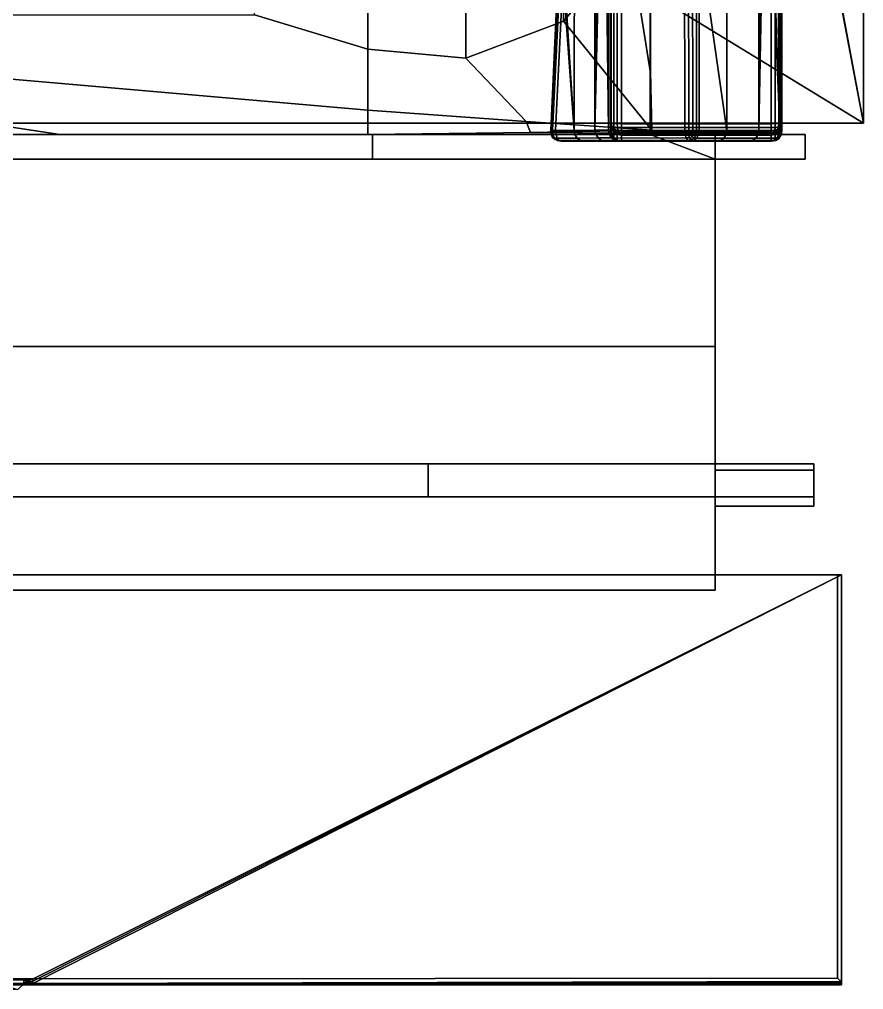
# Model space of a CAD drawing. Extents: x -11.8 to 11.8, y 0 to 23.8.
# Drawn here: x 7.933 to 11.822, y -0.012 to 4.457 of the extents above; entities that cross this region are included whole.
import ezdxf

# ---------------------------------------------------------------- set-up
doc = ezdxf.new("R2010")
doc.units = 0
doc.layers.add('SHP78CM5N_TRADECAD', color=251, linetype='CONTINUOUS')

msp = doc.modelspace()

# ---------------------------------------------------------------- linework, layer by layer
at = {"layer": 'SHP78CM5N_TRADECAD'}
for points in [[(9.5391, 4.3194, 33.0011), (9.0164, 4.4772, 33.0011), (9.0164, 21.874, 33.0011), (9.5391, 22.9691, 33.0011)], [(9.9902, 4.278, 32.9068), (9.5391, 4.3194, 33.0011), (9.5391, 22.9691, 33.0011), (10.0176, 22.9691, 32.9098)], [(10.4404, 4.4481, 32.6025), (9.9902, 4.278, 32.9068), (10.0176, 22.9691, 32.9098), (10.4583, 22.9691, 32.6203)], [(10.7448, 4.8089, 32.1522), (10.4404, 4.4481, 32.6025), (10.4583, 22.9691, 32.6203), (10.7478, 22.9691, 32.1796)], [(11.4462, 3.9459, 29.1788), (11.4462, 3.9459, 29.2038), (11.4462, 19.7805, 29.3172), (11.4462, 19.8019, 29.2928)], [(11.4462, 12.0554, 27.1283), (11.4462, 11.355, 27.0879), (11.4462, 3.9459, 29.1788), (11.4462, 19.8019, 29.2928)], [(10.5116, 19.7548, 32.2826), (10.464, 19.7544, 32.3537), (10.4294, 4.8898, 32.4313), (10.4894, 3.9459, 32.3223)], [(10.4894, 3.9459, 32.3223), (10.5848, 3.9462, 32.1012), (10.5956, 19.7543, 32.1049), (10.5116, 19.7548, 32.2826)], [(10.6177, 12.2984, 31.9642), (10.5956, 19.7543, 32.1049), (10.5848, 3.9462, 32.1012), (10.6179, 11.3548, 31.9632)], [(10.6413, 11.3645, 31.8655), (10.6469, 3.946, 31.8423), (10.6469, 19.7517, 31.8423), (10.6413, 14.2395, 31.8655)], [(10.6561, 19.7516, 29.3921), (10.6469, 19.7517, 31.8423), (10.6469, 3.946, 31.8423), (10.6561, 3.9459, 29.2785)], [(10.6561, 3.9459, 29.2285), (10.6562, 3.9459, 29.2035), (10.6562, 19.7536, 29.3171), (10.6562, 19.7525, 29.3421)], [(10.6561, 3.9459, 29.2535), (10.6561, 3.9459, 29.2285), (10.6562, 19.7525, 29.3421), (10.6561, 19.7518, 29.3671)], [(10.6561, 3.9459, 29.2785), (10.6561, 3.9459, 29.2535), (10.6561, 19.7518, 29.3671), (10.6561, 19.7516, 29.3921)], [(10.6562, 3.9459, 29.2035), (10.6562, 3.9459, 29.1785), (10.6562, 19.7552, 29.2921), (10.6562, 19.7536, 29.3171)], [(10.6562, 3.9459, 29.1785), (10.6562, 11.355, 27.0876), (10.6562, 12.0554, 27.128), (10.6562, 19.7552, 29.2921)], [(11.2138, 19.7547, 32.6475), (11.1915, 3.9459, 32.6872), (11.0651, 4.8408, 32.9074), (11.1, 19.7545, 32.8298)], [(11.3392, 3.9459, 32.3498), (11.1915, 3.9459, 32.6872), (11.2138, 19.7547, 32.6475), (11.35, 19.7539, 32.3535)], [(11.3599, 11.3645, 32.2838), (11.3392, 3.9459, 32.3498), (11.35, 19.7539, 32.3535), (11.3612, 13.2645, 32.2844)], [(11.4462, 3.9459, 29.2038), (11.4461, 3.9459, 29.2288), (11.4462, 19.7647, 29.3425), (11.4462, 19.7805, 29.3172)], [(11.4461, 3.9459, 29.2288), (11.4461, 3.9459, 29.2538), (11.4461, 19.7549, 29.368), (11.4462, 19.7647, 29.3425)], [(11.4461, 3.9459, 29.2538), (11.4461, 3.9459, 29.2788), (11.4461, 19.7516, 29.3924), (11.4461, 19.7549, 29.368)], [(11.4369, 19.7516, 31.9274), (11.4369, 3.9459, 31.9274), (11.3828, 11.3645, 32.1848), (11.3841, 13.2695, 32.1856)], [(11.4461, 19.7516, 29.3924), (11.4461, 3.9459, 29.2788), (11.4369, 3.9459, 31.9274), (11.4369, 19.7516, 31.9274)], [(10.6179, 11.3548, 31.9632), (10.5848, 3.9462, 32.1012), (10.6177, 10.3895, 31.9642), (10.619, 11.3415, 31.9587)], [(10.6469, 3.946, 31.8423), (10.6413, 11.3645, 31.8655), (10.6411, 10.3992, 31.8664), (10.6413, 8.4895, 31.8655)], [(10.6562, 3.9459, 29.1785), (10.6562, 10.493, 26.9418), (10.6562, 11.355, 27.0876)], [(11.3593, 10.3895, 32.2835), (11.3392, 3.9459, 32.3498), (11.3599, 11.3645, 32.2838), (11.3604, 11.3502, 32.2818)], [(11.4369, 3.9459, 31.9274), (11.3817, 10.4039, 32.1866), (11.3828, 11.3645, 32.1848)], [(11.4462, 11.355, 27.0879), (11.4462, 10.493, 26.9422), (11.4462, 3.9459, 29.1788)], [(10.6562, 3.9459, 29.1785), (10.6562, 9.9216, 26.7533), (10.6562, 10.493, 26.9418)], [(11.4462, 10.493, 26.9422), (11.4462, 9.9216, 26.7536), (11.4462, 3.9459, 29.1788)], [(10.5848, 3.9462, 32.1012), (10.6177, 8.4846, 31.9639), (10.6177, 10.3895, 31.9642)], [(11.3392, 3.9459, 32.3498), (11.3593, 10.3895, 32.2835), (11.3581, 8.4846, 32.2828)], [(11.4369, 3.9459, 31.9274), (11.3809, 8.4895, 32.184), (11.3817, 10.4039, 32.1866)], [(10.6562, 3.9459, 29.1785), (10.6562, 9.4008, 26.4923), (10.6562, 9.9216, 26.7533)], [(11.4462, 9.9216, 26.7536), (11.4462, 9.4008, 26.4926), (11.4462, 3.9459, 29.1788)], [(10.6562, 3.9459, 29.1785), (10.6562, 8.9125, 26.1578), (10.6562, 9.4008, 26.4923)], [(11.4462, 9.4008, 26.4926), (11.4462, 8.9125, 26.1581), (11.4462, 3.9459, 29.1788)], [(10.6562, 3.9459, 29.1785), (10.6562, 8.4673, 25.7542), (10.6562, 8.9125, 26.1578)], [(11.4462, 8.9125, 26.1581), (11.4462, 8.4673, 25.7545), (11.4462, 3.9459, 29.1788)], [(10.5848, 3.9462, 32.1012), (10.6177, 7.5145, 31.9642), (10.6177, 8.4846, 31.9639)], [(10.6469, 3.946, 31.8423), (10.6413, 8.4895, 31.8655), (10.6413, 7.5145, 31.8655)], [(10.6562, 3.9459, 29.1785), (10.6562, 8.0757, 25.2876), (10.6562, 8.4673, 25.7542)], [(11.3392, 3.9459, 32.3498), (11.3581, 8.4846, 32.2828), (11.3574, 7.5145, 32.2827)], [(11.4369, 3.9459, 31.9274), (11.379, 5.6145, 32.1832), (11.3809, 8.4895, 32.184)], [(11.4462, 8.4673, 25.7545), (11.4462, 8.0757, 25.288), (11.4462, 3.9459, 29.1788)], [(10.8391, 7.5937, 24.5935), (10.8391, 4.4466, 31.8095), (10.8391, 4.5783, 31.8761), (10.8391, 8.1896, 25.6384)], [(10.6562, 3.9459, 29.1785), (10.6562, 7.7499, 24.7937), (10.6562, 8.0757, 25.2876)], [(11.4462, 8.0757, 25.288), (11.4462, 7.7499, 24.794), (11.4462, 3.9459, 29.1788)], [(10.6562, 3.9459, 29.1785), (10.6562, 7.5006, 24.3073), (10.6562, 7.7499, 24.7937)], [(11.4462, 7.7499, 24.794), (11.4462, 7.5006, 24.3077), (11.4462, 3.9459, 29.1788)], [(10.8391, 7.1472, 23.1827), (10.8391, 4.332, 31.7658), (10.8391, 4.4466, 31.8095), (10.8391, 7.5937, 24.5935)], [(10.5848, 3.9462, 32.1012), (10.6181, 5.6002, 31.9621), (10.6177, 7.5145, 31.9642)], [(10.6469, 3.946, 31.8423), (10.6413, 7.5145, 31.8655), (10.6413, 5.6145, 31.8655)], [(11.3392, 3.9459, 32.3498), (11.3574, 7.5145, 32.2827), (11.3561, 5.6096, 32.2819)], [(10.6562, 3.9459, 29.1785), (10.6562, 7.3138, 23.7939), (10.6562, 7.5006, 24.3073)], [(11.4462, 7.5006, 24.3077), (11.4462, 7.3138, 23.7942), (11.4462, 3.9459, 29.1788)], [(10.6562, 3.9459, 29.1785), (10.6562, 7.1746, 23.2194), (10.6562, 7.3138, 23.7939)], [(11.4462, 7.3138, 23.7942), (11.4462, 7.1746, 23.2197), (11.4462, 3.9459, 29.1788)], [(10.6562, 3.9459, 29.1785), (10.6562, 7.0882, 22.5968), (10.6562, 7.1746, 23.2194)], [(11.4462, 7.1746, 23.2197), (11.4462, 7.0882, 22.5971), (11.4462, 3.9459, 29.1788)], [(10.8391, 3.9269, 31.7011), (10.8391, 4.332, 31.7658), (10.8391, 7.1472, 23.1827)], [(10.8391, 7.1472, 23.1827), (10.8391, 7.1256, 16.3742), (10.8391, 3.9269, 12.3002), (10.8391, 3.9269, 31.7011)], [(10.8391, 3.9269, 12.2954), (10.8391, 7.1256, 16.3708), (10.8391, 7.1256, 7.1099), (10.8391, 3.9269, 6.3166)], [(10.8391, 3.9269, 12.3002), (10.8391, 7.1256, 16.3742), (10.8391, 7.1256, 16.3708), (10.8391, 3.9269, 12.2954)], [(10.8391, 5.5195, 6.3166), (10.8391, 3.9269, 6.3166), (10.8391, 7.1256, 7.1099)], [(10.6562, 3.9823, 8.3646), (10.66, 3.9801, 8.3441), (10.66, 7.0906, 8.3325), (10.6562, 7.0858, 8.3621)], [(10.6562, 7.0592, 21.9408), (10.6562, 7.0882, 22.5968), (10.6562, 3.9459, 29.1785), (10.6562, 3.9737, 13.305)], [(10.6562, 7.0795, 11.5923), (10.6562, 3.9767, 11.5923), (10.6562, 3.9823, 8.3646), (10.6562, 7.0858, 8.3621)], [(10.6562, 7.0761, 13.305), (10.6562, 3.9737, 13.305), (10.6562, 3.9767, 11.5923), (10.6562, 7.0795, 11.5923)], [(10.6562, 3.9737, 13.305), (10.6562, 7.0761, 13.305), (10.6562, 7.0592, 21.9408)], [(10.66, 3.9801, 8.3441), (10.6709, 3.9782, 8.3267), (10.6709, 7.0946, 8.3075), (10.66, 7.0906, 8.3325)], [(10.6709, 3.9782, 8.3267), (10.6871, 3.9769, 8.3152), (10.6871, 7.0972, 8.2909), (10.6709, 7.0946, 8.3075)], [(10.6871, 3.9769, 8.3152), (10.7062, 3.9765, 8.3111), (10.7062, 7.0982, 8.2848), (10.6871, 7.0972, 8.2909)], [(11.3962, 3.9765, 8.3114), (11.3962, 7.0982, 8.2851), (10.7062, 7.0982, 8.2848), (10.7062, 3.9765, 8.3111)], [(11.3962, 3.9765, 8.3114), (11.4154, 3.9769, 8.3155), (11.4153, 7.0972, 8.2912), (11.3962, 7.0982, 8.2851)], [(11.4154, 3.9769, 8.3155), (11.4316, 3.9782, 8.3271), (11.4316, 7.0946, 8.3078), (11.4153, 7.0972, 8.2912)], [(11.4316, 3.9782, 8.3271), (11.4424, 3.9801, 8.3444), (11.4425, 7.0906, 8.3328), (11.4316, 7.0946, 8.3078)], [(11.4424, 3.9801, 8.3444), (11.4462, 3.9823, 8.3649), (11.4462, 7.0858, 8.3625), (11.4425, 7.0906, 8.3328)], [(11.4462, 3.9459, 29.1788), (11.4462, 7.0882, 22.5971), (11.4462, 7.0592, 21.9411), (11.4462, 3.9737, 13.305)], [(11.4462, 3.9767, 11.5923), (11.4462, 7.0795, 11.5923), (11.4462, 7.0858, 8.3625), (11.4462, 3.9823, 8.3649)], [(11.4462, 3.9737, 13.305), (11.4462, 7.0761, 13.305), (11.4462, 7.0795, 11.5923), (11.4462, 3.9767, 11.5923)], [(11.4462, 7.0592, 21.9411), (11.4462, 7.0761, 13.305), (11.4462, 3.9737, 13.305)], [(10.5848, 3.9462, 32.1012), (10.6195, 5.5875, 31.9564), (10.6181, 5.6002, 31.9621)], [(10.5848, 3.9462, 32.1012), (10.6217, 5.5771, 31.9475), (10.6195, 5.5875, 31.9564)], [(10.6469, 3.946, 31.8423), (10.6402, 5.5929, 31.8703), (10.6391, 5.585, 31.875)], [(10.6469, 3.946, 31.8423), (10.6413, 5.6096, 31.8657), (10.6402, 5.5929, 31.8703)], [(10.6469, 3.946, 31.8423), (10.6413, 5.6145, 31.8655), (10.6413, 5.6096, 31.8657)], [(11.3392, 3.9459, 32.3498), (11.3561, 5.6096, 32.2819), (11.3569, 5.5958, 32.2786)], [(11.3392, 3.9459, 32.3498), (11.3569, 5.5958, 32.2786), (11.3592, 5.5803, 32.2687)], [(11.4369, 3.9459, 31.9274), (11.3761, 5.5814, 32.1955), (11.3779, 5.5929, 32.188)], [(11.4369, 3.9459, 31.9274), (11.3779, 5.5929, 32.188), (11.3788, 5.6064, 32.1838)], [(11.4369, 3.9459, 31.9274), (11.3788, 5.6064, 32.1838), (11.379, 5.6145, 32.1832)], [(10.5848, 3.9462, 32.1012), (10.6469, 3.946, 31.8423), (10.6265, 5.5662, 31.9274), (10.6217, 5.5771, 31.9475)], [(10.6469, 3.946, 31.8423), (10.6318, 5.5655, 31.9052), (10.6265, 5.5662, 31.9274)], [(10.6469, 3.946, 31.8423), (10.6359, 5.5724, 31.8882), (10.6318, 5.5655, 31.9052)], [(10.6469, 3.946, 31.8423), (10.6391, 5.585, 31.875), (10.6359, 5.5724, 31.8882)], [(11.3392, 3.9459, 32.3498), (11.3592, 5.5803, 32.2687), (11.3616, 5.5716, 32.2581)], [(11.3392, 3.9459, 32.3498), (11.3616, 5.5716, 32.2581), (11.3646, 5.5662, 32.2453)], [(11.4369, 3.9459, 31.9274), (11.3392, 3.9459, 32.3498), (11.3697, 5.5655, 32.223), (11.3718, 5.5682, 32.2141)], [(11.3392, 3.9459, 32.3498), (11.3646, 5.5662, 32.2453), (11.3697, 5.5655, 32.223)], [(11.4369, 3.9459, 31.9274), (11.3718, 5.5682, 32.2141), (11.3761, 5.5814, 32.1955)], [(10.8391, 3.9269, 6.3166), (10.8391, 5.5195, 6.3166), (-10.9122, 5.5195, 6.3166), (-10.9122, 3.9269, 6.3166)], [(10.7448, 4.8089, 32.1522), (10.8391, 5.234, 31.7011), (10.8391, 4.9434, 31.7011), (10.8408, 4.2096, 32.6479)], [(10.8391, 4.5783, 31.8761), (10.8408, 4.1247, 32.67), (10.8408, 4.2096, 32.6479), (10.8391, 4.9434, 31.7011)], [(10.4294, 4.8898, 32.4313), (10.4291, 4.864, 32.4315), (10.4894, 3.9459, 32.3223)], [(10.4286, 4.8382, 32.4323), (10.4279, 4.8122, 32.4335), (10.4894, 3.9459, 32.3223)], [(10.4291, 4.864, 32.4315), (10.4286, 4.8382, 32.4323), (10.4894, 3.9459, 32.3223)], [(11.0522, 4.8218, 32.9219), (11.0651, 4.8408, 32.9074), (11.0648, 3.9459, 32.9072), (11.0523, 3.9459, 32.9211)], [(11.1915, 3.9459, 32.6872), (11.0648, 3.9459, 32.9072), (11.0651, 4.8408, 32.9074)], [(10.4205, 4.7879, 32.4537), (10.4215, 4.7893, 32.4732), (10.3815, 3.9456, 32.5394), (10.381, 3.9456, 32.5191)], [(10.427, 4.7862, 32.4353), (10.4205, 4.7879, 32.4537), (10.381, 3.9456, 32.5191), (10.3878, 3.9457, 32.4998)], [(10.4215, 4.7893, 32.4732), (10.43, 4.7902, 32.4908), (10.3893, 3.9456, 32.5582), (10.3815, 3.9456, 32.5394)], [(10.427, 4.7862, 32.4353), (10.3878, 3.9457, 32.4998), (10.4894, 3.9459, 32.3223)], [(10.43, 4.7902, 32.4908), (10.4444, 4.7905, 32.5041), (10.4032, 3.9457, 32.573), (10.3893, 3.9456, 32.5582)], [(10.9971, 4.7911, 32.9245), (10.9994, 3.9457, 32.921), (10.4032, 3.9457, 32.573), (10.4444, 4.7905, 32.5041)], [(10.4279, 4.8122, 32.4335), (10.427, 4.7862, 32.4353), (10.4894, 3.9459, 32.3223)], [(10.8459, 3.9474, 33.0079), (10.4404, 4.4481, 32.6025), (10.7448, 4.8089, 32.1522), (10.8408, 4.2096, 32.6479)], [(10.9971, 4.7911, 32.9245), (11.0153, 4.7949, 32.9311), (11.0165, 3.9458, 32.9287), (10.9994, 3.9457, 32.921)], [(11.0153, 4.7949, 32.9311), (11.0347, 4.8056, 32.9302), (11.0352, 3.9458, 32.9287), (11.0165, 3.9458, 32.9287)], [(11.0347, 4.8056, 32.9302), (11.0522, 4.8218, 32.9219), (11.0523, 3.9459, 32.9211), (11.0352, 3.9458, 32.9287)], [(-11.8433, 4.581, 0.0397), (-11.8433, 3.9787, 0.0397), (11.8221, 3.9787, 0.0397), (10.8391, 4.581, 0.0397)], [(-11.8433, 3.9787, 3.3044), (-11.8433, 4.5719, 3.3044), (11.7095, 4.5719, 3.3044), (11.8221, 3.9787, 3.3044)], [(11.7095, 4.581, 0.0397), (10.8391, 4.581, 0.0397), (11.8221, 3.9787, 0.0397)], [(10.8391, 4.4466, 31.8095), (10.8408, 4.1151, 32.583), (10.8408, 4.1247, 32.67), (10.8391, 4.5783, 31.8761)], [(11.8221, 4.581, 0.0397), (11.7095, 4.581, 0.0397), (11.8221, 3.9787, 0.0397)], [(11.8221, 3.9787, 3.3044), (11.7095, 4.5719, 3.3044), (11.8221, 4.5719, 3.3044)], [(11.8221, 4.581, 0.0397), (11.8221, 3.9787, 0.0397), (11.8221, 3.9787, 3.3044), (11.8221, 4.5719, 3.3044)], [(0.0053, 4.4771, 33.0011), (4.491, 4.4772, 33.0011), (8.1202, 3.9269, 33.0011), (0.0053, 3.9269, 33.0011)], [(4.491, 4.4772, 33.0011), (9.5391, 4.0396, 33.0011), (9.5391, 3.9269, 33.0011), (8.1202, 3.9269, 33.0011)], [(9.0164, 4.4772, 33.0011), (9.5391, 4.3194, 33.0011), (9.5391, 4.0396, 33.0011), (4.491, 4.4772, 33.0011)], [(10.8459, 3.9474, 33.0079), (10.2678, 3.9859, 33.0042), (9.9902, 4.278, 32.9068), (10.4404, 4.4481, 32.6025)], [(10.8391, 4.332, 31.7658), (10.8425, 4.1357, 32.399), (10.8408, 4.1151, 32.583), (10.8391, 4.4466, 31.8095)], [(10.2678, 3.9859, 33.0042), (9.5391, 4.0396, 33.0011), (9.5391, 4.3194, 33.0011), (9.9902, 4.278, 32.9068)], [(10.8425, 4.1357, 32.399), (10.8391, 4.332, 31.7658), (10.8391, 3.9269, 31.7011), (10.8421, 3.9358, 32.45)], [(10.8408, 4.1247, 32.67), (10.8459, 3.9474, 33.0079), (10.8408, 4.2096, 32.6479)], [(10.8425, 4.1357, 32.399), (10.8459, 3.9474, 33.0079), (10.8408, 4.1151, 32.583)], [(10.8408, 4.1151, 32.583), (10.8459, 3.9474, 33.0079), (10.8408, 4.1247, 32.67)], [(10.8459, 3.9474, 33.0079), (10.8425, 4.1357, 32.399), (10.8421, 3.9358, 32.45)], [(9.5391, 4.0396, 33.0011), (10.2678, 3.9859, 33.0042), (10.288, 3.9358, 33.0041), (9.5391, 3.9269, 33.0011)], [(-11.8433, 3.9787, 0.0397), (-11.8433, 3.9787, 3.3044), (11.8221, 3.9787, 3.3044), (11.8221, 3.9787, 0.0397)], [(10.2678, 3.9859, 33.0042), (10.8459, 3.9474, 33.0079), (10.288, 3.9358, 33.0041)], [(10.66, 3.9801, 8.3441), (10.6562, 3.9823, 8.3646), (10.66, 3.9632, 8.3722), (10.6637, 3.9624, 8.3526)], [(10.6562, 3.9767, 11.5923), (10.66, 3.9575, 11.5923), (10.66, 3.9632, 8.3722), (10.6562, 3.9823, 8.3646)], [(10.6723, 3.9628, 8.3361), (10.6709, 3.9782, 8.3267), (10.66, 3.9801, 8.3441), (10.6637, 3.9624, 8.3526)], [(10.6878, 3.9595, 8.3278), (10.6871, 3.9769, 8.3152), (10.6709, 3.9782, 8.3267), (10.6723, 3.9628, 8.3361)], [(11.4302, 3.9628, 8.3364), (11.4316, 3.9782, 8.3271), (11.4154, 3.9769, 8.3155), (11.4147, 3.9595, 8.3281)], [(11.4388, 3.9624, 8.3529), (11.4424, 3.9801, 8.3444), (11.4316, 3.9782, 8.3271), (11.4302, 3.9628, 8.3364)], [(11.4424, 3.9632, 8.3725), (11.4462, 3.9823, 8.3649), (11.4424, 3.9801, 8.3444), (11.4388, 3.9624, 8.3529)], [(11.4424, 3.9575, 11.5923), (11.4462, 3.9767, 11.5923), (11.4462, 3.9823, 8.3649), (11.4424, 3.9632, 8.3725)], [(9.5391, 3.9269, 33.0011), (10.288, 3.9358, 33.0041), (10.9357, 3.9321, 33.0941), (11.1391, 3.9269, 33.2898)], [(10.288, 3.9358, 33.0041), (10.8459, 3.9474, 33.0079), (10.9357, 3.9321, 33.0941)], [(10.3902, 3.9265, 32.5033), (10.3878, 3.9457, 32.4998), (10.381, 3.9456, 32.5191), (10.3836, 3.927, 32.5219)], [(10.3836, 3.927, 32.5219), (10.381, 3.9456, 32.5191), (10.3815, 3.9456, 32.5394), (10.3828, 3.9288, 32.54)], [(10.3828, 3.9288, 32.54), (10.3815, 3.9456, 32.5394), (10.3893, 3.9456, 32.5582), (10.3912, 3.9269, 32.5559)], [(10.3878, 3.9457, 32.4998), (10.3902, 3.9265, 32.5033), (10.4925, 3.9275, 32.3239), (10.4894, 3.9459, 32.3223)], [(10.3893, 3.9456, 32.5582), (10.4032, 3.9457, 32.573), (10.4053, 3.9265, 32.5695), (10.3912, 3.9269, 32.5559)], [(10.9994, 3.9457, 32.921), (11.0004, 3.927, 32.9191), (10.4053, 3.9265, 32.5695), (10.4032, 3.9457, 32.573)], [(10.4894, 3.9459, 32.3223), (10.4925, 3.9275, 32.3239), (10.5881, 3.9278, 32.1023), (10.5848, 3.9462, 32.1012)], [(10.5848, 3.9462, 32.1012), (10.5881, 3.9278, 32.1023), (10.6504, 3.9276, 31.8427), (10.6469, 3.946, 31.8423)], [(10.6469, 3.946, 31.8423), (10.6504, 3.9276, 31.8427), (10.6599, 3.9267, 29.2784), (10.6561, 3.9459, 29.2785)], [(10.6598, 3.9258, 29.2028), (10.6562, 3.9459, 29.2035), (10.6561, 3.9459, 29.2285), (10.6596, 3.9249, 29.2284)], [(10.6596, 3.9249, 29.2284), (10.6561, 3.9459, 29.2285), (10.6561, 3.9459, 29.2535), (10.6597, 3.9258, 29.2539)], [(10.6561, 3.9459, 29.2535), (10.6561, 3.9459, 29.2785), (10.6599, 3.9267, 29.2784), (10.6597, 3.9258, 29.2539)], [(10.6562, 3.9737, 13.305), (10.66, 3.9545, 13.305), (10.66, 3.9575, 11.5923), (10.6562, 3.9767, 11.5923)], [(10.6562, 3.9459, 29.1785), (10.66, 3.9267, 29.1784), (10.66, 3.9545, 13.305), (10.6562, 3.9737, 13.305)], [(10.66, 3.9267, 29.1784), (10.6562, 3.9459, 29.1785), (10.6562, 3.9459, 29.2035), (10.6598, 3.9258, 29.2028)], [(10.6637, 3.9624, 8.3526), (10.66, 3.9632, 8.3722), (10.6709, 3.947, 8.3787), (10.6723, 3.948, 8.3607)], [(10.66, 3.9575, 11.5923), (10.6709, 3.9413, 11.5923), (10.6709, 3.947, 8.3787), (10.66, 3.9632, 8.3722)], [(10.66, 3.9545, 13.305), (10.6709, 3.9383, 13.305), (10.6709, 3.9413, 11.5923), (10.66, 3.9575, 11.5923)], [(10.66, 3.9267, 29.1784), (10.6709, 3.9105, 29.1783), (10.6709, 3.9383, 13.305), (10.66, 3.9545, 13.305)], [(10.6763, 3.9509, 8.3457), (10.6723, 3.9628, 8.3361), (10.6637, 3.9624, 8.3526), (10.6723, 3.948, 8.3607)], [(10.6723, 3.948, 8.3607), (10.6709, 3.947, 8.3787), (10.6871, 3.9361, 8.383), (10.6878, 3.9391, 8.3617)], [(10.6709, 3.9413, 11.5923), (10.6871, 3.9305, 11.5923), (10.6871, 3.9361, 8.383), (10.6709, 3.947, 8.3787)], [(10.6709, 3.9383, 13.305), (10.6871, 3.9275, 13.305), (10.6871, 3.9305, 11.5923), (10.6709, 3.9413, 11.5923)], [(10.6709, 3.9105, 29.1783), (10.6871, 3.8997, 29.1782), (10.6871, 3.9275, 13.305), (10.6709, 3.9383, 13.305)], [(10.6763, 3.9509, 8.3457), (10.6898, 3.9459, 8.3427), (10.6878, 3.9595, 8.3278), (10.6723, 3.9628, 8.3361)], [(10.6763, 3.9509, 8.3457), (10.6723, 3.948, 8.3607), (10.6878, 3.9391, 8.3617), (10.6898, 3.9459, 8.3427)], [(10.7062, 3.9583, 8.3242), (10.7062, 3.9765, 8.3111), (10.6871, 3.9769, 8.3152), (10.6878, 3.9595, 8.3278)], [(10.6871, 3.9361, 8.383), (10.7062, 3.9323, 8.3845), (10.7062, 3.9354, 8.3623), (10.6878, 3.9391, 8.3617)], [(10.6871, 3.9305, 11.5923), (10.7062, 3.9267, 11.5923), (10.7062, 3.9323, 8.3845), (10.6871, 3.9361, 8.383)], [(10.6898, 3.9459, 8.3427), (10.7062, 3.9442, 8.3417), (10.7062, 3.9583, 8.3242), (10.6878, 3.9595, 8.3278)], [(10.6878, 3.9391, 8.3617), (10.7062, 3.9354, 8.3623), (10.7062, 3.9442, 8.3417), (10.6898, 3.9459, 8.3427)], [(11.3962, 3.9583, 8.3245), (11.3962, 3.9765, 8.3114), (10.7062, 3.9765, 8.3111), (10.7062, 3.9583, 8.3242)], [(11.3962, 3.9442, 8.342), (11.3962, 3.9583, 8.3245), (10.7062, 3.9583, 8.3242), (10.7062, 3.9442, 8.3417)], [(11.3962, 3.9354, 8.3626), (11.3962, 3.9442, 8.342), (10.7062, 3.9442, 8.3417), (10.7062, 3.9354, 8.3623)], [(11.3962, 3.9323, 8.3848), (11.3962, 3.9354, 8.3626), (10.7062, 3.9354, 8.3623), (10.7062, 3.9323, 8.3845)], [(11.1391, 3.9269, 33.2898), (10.9357, 3.9321, 33.0941), (10.8421, 3.9358, 32.45), (10.8391, 3.9269, 31.7011)], [(10.9357, 3.9321, 33.0941), (10.8459, 3.9474, 33.0079), (10.8421, 3.9358, 32.45)], [(11.0004, 3.927, 32.9191), (10.9994, 3.9457, 32.921), (11.0165, 3.9458, 32.9287), (11.0177, 3.9272, 32.926)], [(11.0177, 3.9272, 32.926), (11.0165, 3.9458, 32.9287), (11.0352, 3.9458, 32.9287), (11.0347, 3.9288, 32.927)], [(11.0347, 3.9288, 32.927), (11.0352, 3.9458, 32.9287), (11.0523, 3.9459, 32.9211), (11.0493, 3.9271, 32.919)], [(11.0523, 3.9459, 32.9211), (11.0648, 3.9459, 32.9072), (11.0615, 3.9267, 32.9053), (11.0493, 3.9271, 32.919)], [(11.0615, 3.9267, 32.9053), (11.0648, 3.9459, 32.9072), (11.1915, 3.9459, 32.6872), (11.1883, 3.9275, 32.6856)], [(11.1883, 3.9275, 32.6856), (11.1915, 3.9459, 32.6872), (11.3392, 3.9459, 32.3498), (11.3358, 3.9275, 32.3487)], [(11.3358, 3.9275, 32.3487), (11.3392, 3.9459, 32.3498), (11.4369, 3.9459, 31.9274), (11.4334, 3.9275, 31.9271)], [(11.4154, 3.9769, 8.3155), (11.3962, 3.9765, 8.3114), (11.3962, 3.9583, 8.3245), (11.4147, 3.9595, 8.3281)], [(11.4147, 3.9595, 8.3281), (11.3962, 3.9583, 8.3245), (11.3962, 3.9442, 8.342), (11.4126, 3.9459, 8.343)], [(11.4126, 3.9459, 8.343), (11.3962, 3.9442, 8.342), (11.3962, 3.9354, 8.3626), (11.4147, 3.9391, 8.362)], [(11.3962, 3.9354, 8.3626), (11.3962, 3.9323, 8.3848), (11.4154, 3.9361, 8.3833), (11.4147, 3.9391, 8.362)], [(11.3962, 3.9267, 11.5923), (11.4154, 3.9305, 11.5923), (11.4154, 3.9361, 8.3833), (11.3962, 3.9323, 8.3848)], [(11.4262, 3.9509, 8.346), (11.4302, 3.9628, 8.3364), (11.4147, 3.9595, 8.3281), (11.4126, 3.9459, 8.343)], [(11.4262, 3.9509, 8.346), (11.4126, 3.9459, 8.343), (11.4147, 3.9391, 8.362), (11.4302, 3.948, 8.361)], [(11.4147, 3.9391, 8.362), (11.4154, 3.9361, 8.3833), (11.4316, 3.947, 8.379), (11.4302, 3.948, 8.361)], [(11.4154, 3.9305, 11.5923), (11.4316, 3.9413, 11.5923), (11.4316, 3.947, 8.379), (11.4154, 3.9361, 8.3833)], [(11.4154, 3.9275, 13.305), (11.4316, 3.9383, 13.305), (11.4316, 3.9413, 11.5923), (11.4154, 3.9305, 11.5923)], [(11.4154, 3.8997, 29.1785), (11.4316, 3.9105, 29.1786), (11.4316, 3.9383, 13.305), (11.4154, 3.9275, 13.305)], [(11.4262, 3.9509, 8.346), (11.4302, 3.948, 8.361), (11.4388, 3.9624, 8.3529), (11.4302, 3.9628, 8.3364)], [(11.4302, 3.948, 8.361), (11.4316, 3.947, 8.379), (11.4424, 3.9632, 8.3725), (11.4388, 3.9624, 8.3529)], [(11.4316, 3.9413, 11.5923), (11.4424, 3.9575, 11.5923), (11.4424, 3.9632, 8.3725), (11.4316, 3.947, 8.379)], [(11.4316, 3.9383, 13.305), (11.4424, 3.9545, 13.305), (11.4424, 3.9575, 11.5923), (11.4316, 3.9413, 11.5923)], [(11.4316, 3.9105, 29.1786), (11.4424, 3.9267, 29.1787), (11.4424, 3.9545, 13.305), (11.4316, 3.9383, 13.305)], [(11.4334, 3.9275, 31.9271), (11.4369, 3.9459, 31.9274), (11.4461, 3.9459, 29.2788), (11.4423, 3.9267, 29.2787)], [(11.4423, 3.9267, 29.2787), (11.4461, 3.9459, 29.2788), (11.4461, 3.9459, 29.2538), (11.4425, 3.9258, 29.2531)], [(11.4424, 3.9545, 13.305), (11.4462, 3.9737, 13.305), (11.4462, 3.9767, 11.5923), (11.4424, 3.9575, 11.5923)], [(11.4424, 3.9267, 29.1787), (11.4462, 3.9459, 29.1788), (11.4462, 3.9737, 13.305), (11.4424, 3.9545, 13.305)], [(11.4462, 3.9459, 29.2038), (11.4462, 3.9459, 29.1788), (11.4424, 3.9267, 29.1787), (11.4426, 3.9258, 29.2042)], [(11.4425, 3.9258, 29.2531), (11.4461, 3.9459, 29.2538), (11.4461, 3.9459, 29.2288), (11.4427, 3.9249, 29.2287)], [(11.4427, 3.9249, 29.2287), (11.4461, 3.9459, 29.2288), (11.4462, 3.9459, 29.2038), (11.4426, 3.9258, 29.2042)], [(11.1391, 3.8131, 6.3166), (10.8391, 3.9269, 6.3166), (-10.9122, 3.9269, 6.3166), (-11.2122, 3.8131, 6.3166)], [(9.5599, 3.9269, 33.8398), (9.5599, 3.8131, 33.8398), (-9.8665, 3.8131, 33.8398), (-9.8665, 3.9269, 33.8398)], [(0.0053, 3.9269, 33.2898), (0.0053, 3.9269, 33.0011), (8.1202, 3.9269, 33.0011), (8.6158, 3.9269, 33.2898)], [(8.6158, 3.9269, 33.2898), (9.5599, 3.9269, 33.8398), (0.0053, 3.9269, 33.8398), (0.0053, 3.9269, 33.2898)], [(9.5391, 3.9269, 33.0011), (11.1391, 3.9269, 33.2898), (8.6158, 3.9269, 33.2898), (8.1202, 3.9269, 33.0011)], [(11.1391, 3.9269, 33.2898), (9.5599, 3.9269, 33.8398), (8.6158, 3.9269, 33.2898)], [(11.1391, 3.9269, 33.2898), (9.5391, 3.9269, 33.0011), (11.1391, 3.9269, 33.2898)], [(9.5599, 3.9269, 33.8398), (11.1391, 3.9269, 33.2898), (11.1391, 3.8131, 33.2898), (9.5599, 3.8131, 33.8398)], [(10.3881, 3.9157, 32.5393), (10.3913, 3.9117, 32.5257), (10.3836, 3.927, 32.5219), (10.3828, 3.9288, 32.54)], [(10.3881, 3.9157, 32.5393), (10.3828, 3.9288, 32.54), (10.3912, 3.9269, 32.5559), (10.3968, 3.9116, 32.5499)], [(10.3913, 3.9117, 32.5257), (10.3987, 3.9103, 32.51), (10.3902, 3.9265, 32.5033), (10.3836, 3.927, 32.5219)], [(10.3881, 3.9157, 32.5393), (10.3968, 3.9116, 32.5499), (10.4031, 3.9031, 32.5357), (10.3913, 3.9117, 32.5257)], [(10.3902, 3.9265, 32.5033), (10.3987, 3.9103, 32.51), (10.5023, 3.9106, 32.3291), (10.4925, 3.9275, 32.3239)], [(10.3912, 3.9269, 32.5559), (10.4053, 3.9265, 32.5695), (10.4108, 3.9102, 32.5601), (10.3968, 3.9116, 32.5499)], [(10.4031, 3.9031, 32.5357), (10.4122, 3.8994, 32.5192), (10.3987, 3.9103, 32.51), (10.3913, 3.9117, 32.5257)], [(10.3968, 3.9116, 32.5499), (10.4108, 3.9102, 32.5601), (10.4189, 3.8994, 32.5459), (10.4031, 3.9031, 32.5357)], [(10.3987, 3.9103, 32.51), (10.4122, 3.8994, 32.5192), (10.5173, 3.8994, 32.337), (10.5023, 3.9106, 32.3291)], [(10.4189, 3.8994, 32.5459), (10.4285, 3.8956, 32.5292), (10.4122, 3.8994, 32.5192), (10.4031, 3.9031, 32.5357)], [(11.0004, 3.927, 32.9191), (11.0051, 3.9108, 32.9109), (10.4108, 3.9102, 32.5601), (10.4053, 3.9265, 32.5695)], [(11.0051, 3.9108, 32.9109), (11.0126, 3.8998, 32.8976), (10.4189, 3.8994, 32.5459), (10.4108, 3.9102, 32.5601)], [(10.4122, 3.8994, 32.5192), (10.4285, 3.8956, 32.5292), (10.5337, 3.8959, 32.3455), (10.5173, 3.8994, 32.337)], [(11.0126, 3.8998, 32.8976), (11.0218, 3.8959, 32.8817), (10.4285, 3.8956, 32.5292), (10.4189, 3.8994, 32.5459)], [(11.0218, 3.8959, 32.8817), (11.147, 3.8959, 32.6643), (10.5337, 3.8959, 32.3455), (10.4285, 3.8956, 32.5292)], [(10.4925, 3.9275, 32.3239), (10.5023, 3.9106, 32.3291), (10.5987, 3.9108, 32.1058), (10.5881, 3.9278, 32.1023)], [(10.5023, 3.9106, 32.3291), (10.5173, 3.8994, 32.337), (10.6148, 3.8997, 32.1111), (10.5987, 3.9108, 32.1058)], [(10.5173, 3.8994, 32.337), (10.5337, 3.8959, 32.3455), (10.6323, 3.8962, 32.1168), (10.6148, 3.8997, 32.1111)], [(11.147, 3.8959, 32.6643), (11.2917, 3.8959, 32.3342), (10.6323, 3.8962, 32.1168), (10.5337, 3.8959, 32.3455)], [(10.5881, 3.9278, 32.1023), (10.5987, 3.9108, 32.1058), (10.6615, 3.9107, 31.8439), (10.6504, 3.9276, 31.8427)], [(10.5987, 3.9108, 32.1058), (10.6148, 3.8997, 32.1111), (10.6783, 3.8995, 31.8457), (10.6615, 3.9107, 31.8439)], [(10.6148, 3.8997, 32.1111), (10.6323, 3.8962, 32.1168), (10.6966, 3.896, 31.8477), (10.6783, 3.8995, 31.8457)], [(11.2917, 3.8959, 32.3342), (11.3871, 3.8959, 31.9221), (10.6966, 3.896, 31.8477), (10.6323, 3.8962, 32.1168)], [(10.6504, 3.9276, 31.8427), (10.6615, 3.9107, 31.8439), (10.6707, 3.9105, 29.2783), (10.6599, 3.9267, 29.2784)], [(10.6693, 3.909, 29.2282), (10.6701, 3.9097, 29.2022), (10.6598, 3.9258, 29.2028), (10.6596, 3.9249, 29.2284)], [(10.6693, 3.909, 29.2282), (10.6596, 3.9249, 29.2284), (10.6597, 3.9258, 29.2539), (10.67, 3.9097, 29.2543)], [(10.6597, 3.9258, 29.2539), (10.6599, 3.9267, 29.2784), (10.6707, 3.9105, 29.2783), (10.67, 3.9097, 29.2543)], [(10.6701, 3.9097, 29.2022), (10.6709, 3.9105, 29.1783), (10.66, 3.9267, 29.1784), (10.6598, 3.9258, 29.2028)], [(10.6615, 3.9107, 31.8439), (10.6783, 3.8995, 31.8457), (10.6869, 3.8997, 29.2782), (10.6707, 3.9105, 29.2783)], [(10.6693, 3.909, 29.2282), (10.67, 3.9097, 29.2543), (10.686, 3.8995, 29.2537), (10.6852, 3.8993, 29.2282)], [(10.6693, 3.909, 29.2282), (10.6852, 3.8993, 29.2282), (10.6861, 3.8995, 29.2026), (10.6701, 3.9097, 29.2022)], [(10.67, 3.9097, 29.2543), (10.6707, 3.9105, 29.2783), (10.6869, 3.8997, 29.2782), (10.686, 3.8995, 29.2537)], [(10.6861, 3.8995, 29.2026), (10.6871, 3.8997, 29.1782), (10.6709, 3.9105, 29.1783), (10.6701, 3.9097, 29.2022)], [(10.6783, 3.8995, 31.8457), (10.6966, 3.896, 31.8477), (10.7061, 3.8959, 29.2782), (10.6869, 3.8997, 29.2782)], [(10.686, 3.8995, 29.2537), (10.7061, 3.8959, 29.2532), (10.7061, 3.8959, 29.2282), (10.6852, 3.8993, 29.2282)], [(10.6852, 3.8993, 29.2282), (10.7061, 3.8959, 29.2282), (10.7062, 3.8959, 29.2032), (10.6861, 3.8995, 29.2026)], [(10.6869, 3.8997, 29.2782), (10.7061, 3.8959, 29.2782), (10.7061, 3.8959, 29.2532), (10.686, 3.8995, 29.2537)], [(10.7062, 3.8959, 29.2032), (10.7062, 3.8959, 29.1782), (10.6871, 3.8997, 29.1782), (10.6861, 3.8995, 29.2026)], [(10.6871, 3.9275, 13.305), (10.7062, 3.9237, 13.305), (10.7062, 3.9267, 11.5923), (10.6871, 3.9305, 11.5923)], [(10.6871, 3.8997, 29.1782), (10.7062, 3.8959, 29.1782), (10.7062, 3.9237, 13.305), (10.6871, 3.9275, 13.305)], [(11.3871, 3.8959, 31.9221), (11.3961, 3.8959, 29.2785), (10.7061, 3.8959, 29.2782), (10.6966, 3.896, 31.8477)], [(11.3961, 3.8959, 29.2785), (11.3961, 3.8959, 29.2535), (10.7061, 3.8959, 29.2532), (10.7061, 3.8959, 29.2782)], [(11.3961, 3.8959, 29.2535), (11.3961, 3.8959, 29.2285), (10.7061, 3.8959, 29.2282), (10.7061, 3.8959, 29.2532)], [(11.3961, 3.8959, 29.2285), (11.3962, 3.8959, 29.2035), (10.7062, 3.8959, 29.2032), (10.7061, 3.8959, 29.2282)], [(10.7062, 3.9267, 11.5923), (11.3962, 3.9267, 11.5923), (11.3962, 3.9323, 8.3848), (10.7062, 3.9323, 8.3845)], [(10.7062, 3.9237, 13.305), (11.3962, 3.9237, 13.305), (11.3962, 3.9267, 11.5923), (10.7062, 3.9267, 11.5923)], [(11.3962, 3.8959, 29.1785), (11.3962, 3.9237, 13.305), (10.7062, 3.9237, 13.305), (10.7062, 3.8959, 29.1782)], [(11.3962, 3.8959, 29.2035), (11.3962, 3.8959, 29.1785), (10.7062, 3.8959, 29.1782), (10.7062, 3.8959, 29.2032)], [(11.1391, 3.9269, 12.3121), (11.1391, 3.9269, 33.2898), (10.8391, 3.9269, 31.7011), (10.8391, 3.9269, 12.3002)], [(11.1391, 3.9269, 33.2898), (11.1391, 3.9269, 33.2898), (10.8391, 3.9269, 31.7011)], [(11.1391, 3.9269, 6.3166), (11.1391, 3.9269, 12.3121), (10.8391, 3.9269, 12.2954), (10.8391, 3.9269, 6.3166)], [(10.8391, 3.9269, 12.2954), (11.1391, 3.9269, 12.3121), (10.8391, 3.9269, 12.3002)], [(11.1391, 3.9269, 6.3166), (10.8391, 3.9269, 6.3166), (11.1391, 3.8131, 6.3166)], [(11.0203, 3.9121, 32.9185), (11.0051, 3.9108, 32.9109), (11.0004, 3.927, 32.9191), (11.0177, 3.9272, 32.926)], [(11.0289, 3.9035, 32.9069), (11.0126, 3.8998, 32.8976), (11.0051, 3.9108, 32.9109), (11.0203, 3.9121, 32.9185)], [(11.0382, 3.8997, 32.8915), (11.0218, 3.8959, 32.8817), (11.0126, 3.8998, 32.8976), (11.0289, 3.9035, 32.9069)], [(11.0331, 3.916, 32.9219), (11.0203, 3.9121, 32.9185), (11.0177, 3.9272, 32.926), (11.0347, 3.9288, 32.927)], [(11.0331, 3.916, 32.9219), (11.0427, 3.9119, 32.9133), (11.0289, 3.9035, 32.9069), (11.0203, 3.9121, 32.9185)], [(11.0218, 3.8959, 32.8817), (11.0382, 3.8997, 32.8915), (11.1634, 3.8994, 32.6728), (11.147, 3.8959, 32.6643)], [(11.0427, 3.9119, 32.9133), (11.0522, 3.9105, 32.8998), (11.0382, 3.8997, 32.8915), (11.0289, 3.9035, 32.9069)], [(11.0331, 3.916, 32.9219), (11.0347, 3.9288, 32.927), (11.0493, 3.9271, 32.919), (11.0427, 3.9119, 32.9133)], [(11.0382, 3.8997, 32.8915), (11.0522, 3.9105, 32.8998), (11.1784, 3.9105, 32.6805), (11.1634, 3.8994, 32.6728)], [(11.0493, 3.9271, 32.919), (11.0615, 3.9267, 32.9053), (11.0522, 3.9105, 32.8998), (11.0427, 3.9119, 32.9133)], [(11.0522, 3.9105, 32.8998), (11.0615, 3.9267, 32.9053), (11.1883, 3.9275, 32.6856), (11.1784, 3.9105, 32.6805)], [(11.5532, 3.9269, 31.8823), (11.1391, 3.9269, 33.2898), (11.1391, 3.9269, 12.3121), (11.5532, 3.9269, 12.3121)], [(11.5532, 3.8131, 31.8823), (11.1391, 3.8131, 33.2898), (11.1391, 3.9269, 33.2898), (11.5532, 3.9269, 31.8823)], [(11.5532, 3.9269, 12.3121), (11.1391, 3.9269, 12.3121), (11.1391, 3.8131, 12.3183), (11.5532, 3.8131, 12.3183)], [(11.1391, 3.9269, 6.3166), (11.1391, 3.8131, 6.3166), (11.1391, 3.8131, 12.3183), (11.1391, 3.9269, 12.3121)], [(11.147, 3.8959, 32.6643), (11.1634, 3.8994, 32.6728), (11.3092, 3.8994, 32.3399), (11.2917, 3.8959, 32.3342)], [(11.1634, 3.8994, 32.6728), (11.1784, 3.9105, 32.6805), (11.3253, 3.9105, 32.3452), (11.3092, 3.8994, 32.3399)], [(11.1784, 3.9105, 32.6805), (11.1883, 3.9275, 32.6856), (11.3358, 3.9275, 32.3487), (11.3253, 3.9105, 32.3452)], [(11.2917, 3.8959, 32.3342), (11.3092, 3.8994, 32.3399), (11.4054, 3.8994, 31.9241), (11.3871, 3.8959, 31.9221)], [(11.3092, 3.8994, 32.3399), (11.3253, 3.9105, 32.3452), (11.4223, 3.9105, 31.9259), (11.4054, 3.8994, 31.9241)], [(11.3253, 3.9105, 32.3452), (11.3358, 3.9275, 32.3487), (11.4334, 3.9275, 31.9271), (11.4223, 3.9105, 31.9259)], [(11.3871, 3.8959, 31.9221), (11.4054, 3.8994, 31.9241), (11.4152, 3.8997, 29.2785), (11.3961, 3.8959, 29.2785)], [(11.3961, 3.8959, 29.2535), (11.3961, 3.8959, 29.2785), (11.4152, 3.8997, 29.2785), (11.4162, 3.8995, 29.2529)], [(11.4163, 3.8995, 29.204), (11.3962, 3.8959, 29.2035), (11.3961, 3.8959, 29.2285), (11.4172, 3.8993, 29.2285)], [(11.4172, 3.8993, 29.2285), (11.3961, 3.8959, 29.2285), (11.3961, 3.8959, 29.2535), (11.4162, 3.8995, 29.2529)], [(11.3962, 3.9237, 13.305), (11.4154, 3.9275, 13.305), (11.4154, 3.9305, 11.5923), (11.3962, 3.9267, 11.5923)], [(11.3962, 3.8959, 29.1785), (11.4154, 3.8997, 29.1785), (11.4154, 3.9275, 13.305), (11.3962, 3.9237, 13.305)], [(11.4154, 3.8997, 29.1785), (11.3962, 3.8959, 29.1785), (11.3962, 3.8959, 29.2035), (11.4163, 3.8995, 29.204)], [(11.4054, 3.8994, 31.9241), (11.4223, 3.9105, 31.9259), (11.4314, 3.9105, 29.2786), (11.4152, 3.8997, 29.2785)], [(11.4162, 3.8995, 29.2529), (11.4152, 3.8997, 29.2785), (11.4314, 3.9105, 29.2786), (11.4322, 3.9098, 29.2525)], [(11.4323, 3.9097, 29.2046), (11.4316, 3.9105, 29.1786), (11.4154, 3.8997, 29.1785), (11.4163, 3.8995, 29.204)], [(11.4331, 3.909, 29.2286), (11.4172, 3.8993, 29.2285), (11.4162, 3.8995, 29.2529), (11.4322, 3.9098, 29.2525)], [(11.4331, 3.909, 29.2286), (11.4323, 3.9097, 29.2046), (11.4163, 3.8995, 29.204), (11.4172, 3.8993, 29.2285)], [(11.4223, 3.9105, 31.9259), (11.4334, 3.9275, 31.9271), (11.4423, 3.9267, 29.2787), (11.4314, 3.9105, 29.2786)], [(11.4322, 3.9098, 29.2525), (11.4314, 3.9105, 29.2786), (11.4423, 3.9267, 29.2787), (11.4425, 3.9258, 29.2531)], [(11.4426, 3.9258, 29.2042), (11.4424, 3.9267, 29.1787), (11.4316, 3.9105, 29.1786), (11.4323, 3.9097, 29.2046)], [(11.4331, 3.909, 29.2286), (11.4322, 3.9098, 29.2525), (11.4425, 3.9258, 29.2531), (11.4427, 3.9249, 29.2287)], [(11.4331, 3.909, 29.2286), (11.4427, 3.9249, 29.2287), (11.4426, 3.9258, 29.2042), (11.4323, 3.9097, 29.2046)], [(11.5532, 3.9269, 12.3121), (11.5532, 3.8131, 12.3183), (11.5532, 3.8131, 31.8823), (11.5532, 3.9269, 31.8823)], [(11.1391, 3.8131, 33.2898), (11.1391, 2.9497, 33.2898), (-11.2122, 2.9497, 33.2898), (-11.2122, 3.8131, 33.2898)], [(9.5599, 3.8131, 33.8398), (11.1391, 3.8131, 33.2898), (-11.2122, 3.8131, 33.2898), (-9.8665, 3.8131, 33.8398)], [(11.1391, 1.8276, 6.3166), (11.1391, 3.8131, 6.3166), (-11.2122, 3.8131, 6.3166), (-11.2122, 1.8276, 6.3166)], [(11.1391, 2.9497, 33.2898), (11.1391, 3.8131, 33.2898), (11.1391, 3.8131, 12.3183), (11.1391, 2.3811, 10.1532)], [(11.1391, 3.8131, 12.3183), (11.1391, 3.8131, 6.3166), (11.1391, 2.3811, 10.1532)], [(11.1391, 2.3811, 10.1532), (11.1391, 3.8131, 6.3166), (11.1391, 1.8276, 6.3166), (11.1391, 2.2149, 10.1532)], [(11.5532, 3.8131, 12.3183), (11.1391, 3.8131, 12.3183), (11.1391, 3.8131, 33.2898), (11.5532, 3.8131, 31.8823)], [(-11.2122, 2.4101, 33.2898), (-11.2122, 2.9497, 33.2898), (11.1391, 2.9497, 33.2898), (11.1391, 2.4101, 33.2898)], [(11.1391, 2.4101, 33.2898), (11.1391, 2.9497, 33.2898), (11.1391, 2.3811, 10.1532)], [(-10.0771, 2.4101, 33.8553), (-11.2122, 2.4101, 33.2898), (11.1391, 2.4101, 33.2898), (9.8163, 2.4101, 33.8553)], [(-10.0771, 2.2584, 33.8553), (-10.0771, 2.4101, 33.8553), (9.8163, 2.4101, 33.8553), (9.8163, 2.2584, 33.8553)], [(9.8163, 2.4101, 33.8553), (11.1391, 2.4101, 33.2898), (11.1391, 2.2584, 33.2898), (9.8163, 2.2584, 33.8553)], [(11.5923, 2.2584, 31.9764), (11.1391, 2.2584, 33.2898), (11.1391, 2.4101, 33.2898), (11.5923, 2.4101, 31.9764)], [(11.5923, 2.4101, 31.9764), (11.1391, 2.4101, 33.2898), (11.1391, 2.3811, 10.1532), (11.5923, 2.3811, 10.1532)], [(11.5923, 2.3811, 10.1532), (11.1391, 2.3811, 10.1532), (11.1391, 2.2149, 10.1532), (11.5923, 2.2149, 10.1532)], [(11.5923, 2.2584, 31.9764), (11.5923, 2.4101, 31.9764), (11.5923, 2.3811, 10.1532), (11.5923, 2.2149, 10.1532)], [(-11.2122, 1.8276, 33.2898), (-11.2122, 2.2584, 33.2898), (11.1391, 2.2584, 33.2898), (11.1391, 1.8276, 33.2898)], [(9.8163, 2.2584, 33.8553), (11.1391, 2.2584, 33.2898), (-11.2122, 2.2584, 33.2898), (-10.0771, 2.2584, 33.8553)], [(11.5923, 2.2149, 10.1532), (11.1391, 2.2149, 10.1532), (11.1391, 2.2584, 33.2898), (11.5923, 2.2584, 31.9764)], [(11.1391, 1.8276, 6.3166), (11.1391, 1.8276, 33.2898), (11.1391, 2.2584, 33.2898), (11.1391, 2.2149, 10.1532)], [(7.9531, 0.016, 33.8363), (-7.9862, 0.016, 33.8363), (-11.7198, 1.8989, 33.8363), (11.7198, 1.8989, 33.8363)], [(10.9132, 1.8989, 32.9979), (11.7198, 1.8989, 33.8363), (-11.7198, 1.8989, 33.8363), (-10.9132, 1.8989, 32.9979)], [(0, 0.0095, 3.7361), (11.7198, 0.0095, 3.7361), (11.7198, 1.8989, 3.7361), (0, 1.8989, 3.7361)], [(10.9132, 1.8989, 6.3648), (0, 1.8989, 6.3648), (0, 1.8989, 3.7361), (11.7198, 1.8989, 3.7361)], [(11.7198, 1.8989, 33.8363), (7.974, 0.016, 33.8363), (7.9531, 0.016, 33.8363)], [(11.7198, 1.8989, 33.8363), (7.996, 0.016, 33.8363), (7.974, 0.016, 33.8363)], [(11.7198, 1.8989, 33.8363), (11.7198, 0.0249, 33.8363), (7.996, 0.016, 33.8363)], [(10.9132, 1.8989, 29.3418), (11.7198, 1.8989, 29.3418), (11.7198, 1.8989, 30.6173), (10.9132, 1.8989, 31.6948)], [(10.9132, 1.8989, 31.6948), (11.7198, 1.8989, 30.6173), (11.7198, 1.8989, 31.6948)], [(10.9132, 1.8989, 32.9979), (10.9132, 1.8989, 31.6948), (11.7198, 1.8989, 31.6948), (11.7198, 1.8989, 33.7326)], [(11.7014, 1.8989, 33.763), (10.9132, 1.8989, 32.9979), (11.7198, 1.8989, 33.7326)], [(11.7014, 1.8989, 33.763), (11.7198, 1.8989, 33.8363), (10.9132, 1.8989, 32.9979)], [(10.9132, 1.8989, 6.3648), (11.7198, 1.8989, 3.7361), (11.7198, 1.8989, 8.3984), (10.9132, 1.8989, 8.3984)], [(11.7198, 1.8989, 8.3984), (11.7198, 1.8989, 9.8614), (10.9132, 1.8989, 9.8614), (10.9132, 1.8989, 8.3984)], [(11.7198, 1.8989, 29.196), (11.7198, 1.8989, 29.3418), (10.9132, 1.8989, 29.3418), (10.9132, 1.8989, 29.196)], [(11.7198, 1.8989, 9.8614), (11.7198, 1.8989, 10.5942), (10.9132, 1.8989, 10.5942), (10.9132, 1.8989, 9.8614)], [(11.7198, 1.8989, 10.5942), (11.7198, 1.8989, 29.196), (10.9132, 1.8989, 29.196), (10.9132, 1.8989, 10.5942)], [(11.7014, 1.8989, 33.763), (11.7198, 1.8989, 33.7852), (11.7198, 1.8989, 33.8363)], [(11.7014, 0.0413, 33.763), (11.7198, 0.0215, 33.7852), (11.7198, 1.8989, 33.7852), (11.7014, 1.8989, 33.763)], [(11.7198, 0.0241, 33.7326), (11.7014, 0.0413, 33.763), (11.7014, 1.8989, 33.763), (11.7198, 1.8989, 33.7326)], [(11.7198, 0.0215, 33.7852), (11.7198, 0.0249, 33.8363), (11.7198, 1.8989, 33.8363), (11.7198, 1.8989, 33.7852)], [(11.7198, 0.0145, 29.0967), (11.7198, 0.0145, 29.1465), (11.7198, 1.8989, 29.3418), (11.7198, 1.8989, 29.196)], [(11.7198, 0.015, 31.7332), (11.7198, 0.0241, 33.7326), (11.7198, 1.8989, 33.7326), (11.7198, 1.8989, 31.6948)], [(11.7198, 0.0145, 29.1465), (11.7198, 0.0148, 31.1649), (11.7198, 1.8989, 30.6173), (11.7198, 1.8989, 29.3418)], [(11.7198, 1.8989, 30.6173), (11.7198, 0.0148, 31.1649), (11.7198, 0.015, 31.7332), (11.7198, 1.8989, 31.6948)], [(11.7198, 0.0104, 8.3984), (11.7198, 0.0107, 9.8614), (11.7198, 1.8989, 9.8614), (11.7198, 1.8989, 8.3984)], [(11.7198, 1.8989, 3.7361), (11.7198, 0.0095, 3.7361), (11.7198, 0.0104, 8.3984), (11.7198, 1.8989, 8.3984)], [(11.7198, 0.0108, 10.5942), (11.7198, 0.0145, 29.0967), (11.7198, 1.8989, 29.196), (11.7198, 1.8989, 10.5942)], [(11.7198, 0.0107, 9.8614), (11.7198, 0.0108, 10.5942), (11.7198, 1.8989, 10.5942), (11.7198, 1.8989, 9.8614)], [(-11.2122, 1.8276, 33.2898), (11.1391, 1.8276, 33.2898), (11.1391, 1.8276, 6.3166), (-11.2122, 1.8276, 6.3166)], [(-7.9862, 0.0159, 33.7326), (-7.9862, 0.0382, 33.763), (7.9531, 0.0382, 33.763), (7.9531, 0.0159, 33.7326)], [(7.9531, 0.0159, 33.7852), (7.9531, 0.0382, 33.763), (-7.9862, 0.0382, 33.763), (-7.9862, 0.0159, 33.7852)], [(-7.9862, 0.0159, 33.7852), (-7.9862, 0.016, 33.8363), (7.9531, 0.016, 33.8363), (7.9531, 0.0159, 33.7852)], [(-7.9862, 0.0151, 32.9321), (-7.9862, 0.0159, 33.7326), (7.9531, 0.0159, 33.7326), (7.9531, 0.0151, 32.9321)], [(-7.9862, 0.0151, 32.9321), (7.9531, 0.0151, 32.9321), (7.9531, 0.015, 31.724), (-7.9862, 0.015, 31.724)], [(-7.9589, -0.0115, 31.7186), (-7.9862, 0.015, 31.724), (7.9531, 0.015, 31.724), (7.9258, -0.0115, 31.7186)], [(0, 0.0339, 29.1216), (0, 0.0145, 29.1465), (7.9531, 0.0145, 29.1465), (7.9531, 0.0339, 29.1216)], [(0, 0.0145, 29.0967), (0, 0.0339, 29.1216), (7.9531, 0.0339, 29.1216), (7.9531, 0.0145, 29.0967)], [(7.9531, 0.0145, 29.0967), (11.7198, 0.0108, 10.5942), (0, 0.0108, 10.5942), (0, 0.0145, 29.0967)], [(0, 0.0145, 29.2565), (7.8431, 0.0145, 29.2565), (7.9531, 0.0145, 29.1465), (0, 0.0145, 29.1465)], [(0, 0.0107, 9.8614), (0, 0.0108, 10.5942), (11.7198, 0.0108, 10.5942), (11.7198, 0.0107, 9.8614)], [(0, 0.0104, 8.3984), (0, 0.0107, 9.8614), (11.7198, 0.0107, 9.8614), (11.7198, 0.0104, 8.3984)], [(11.7198, 0.0095, 3.7361), (0, 0.0095, 3.7361), (0, 0.0104, 8.3984), (11.7198, 0.0104, 8.3984)], [(7.8392, 0.0148, 31.1649), (7.9258, -0.0118, 31.1649), (7.9531, 0.0148, 31.1649)], [(7.8431, 0.0145, 29.2565), (7.8392, 0.0148, 31.1649), (7.9531, 0.0148, 31.1649), (7.9531, 0.0145, 29.1465)], [(7.9258, -0.0118, 31.1649), (7.9258, -0.0115, 31.7186), (7.9531, 0.015, 31.724), (7.9531, 0.0148, 31.1649)], [(7.9732, 0.0382, 33.763), (7.9531, 0.0382, 33.763), (7.9531, 0.0159, 33.7852), (7.9743, 0.0159, 33.7852)], [(7.9746, 0.0353, 33.7326), (7.9531, 0.0159, 33.7326), (7.9531, 0.0382, 33.763), (7.9732, 0.0382, 33.763)], [(7.9746, 0.0353, 33.7326), (7.9746, 0.0346, 32.9323), (7.9531, 0.0151, 32.9321), (7.9531, 0.0159, 33.7326)], [(7.9746, 0.0346, 32.9323), (7.9746, 0.0344, 31.7332), (7.9531, 0.015, 31.724), (7.9531, 0.0151, 32.9321)], [(7.9746, 0.0344, 31.7332), (7.9746, 0.0342, 31.1649), (7.9531, 0.0148, 31.1649), (7.9531, 0.015, 31.724)], [(7.9531, 0.0145, 29.1465), (7.9531, 0.0148, 31.1649), (7.9746, 0.0342, 31.1649), (7.9746, 0.034, 29.1465)], [(7.9746, 0.034, 29.1465), (7.996, 0.0145, 29.1465), (7.996, 0.0145, 29.0967), (7.9531, 0.0339, 29.1216)], [(7.9746, 0.034, 29.1465), (7.9531, 0.0339, 29.1216), (7.9531, 0.0145, 29.1465)], [(7.9531, 0.0339, 29.1216), (7.996, 0.0145, 29.0967), (7.9531, 0.0145, 29.0967)], [(7.9531, 0.016, 33.8363), (7.974, 0.016, 33.8363), (7.9743, 0.0159, 33.7852), (7.9531, 0.0159, 33.7852)], [(11.7198, 0.0108, 10.5942), (7.9531, 0.0145, 29.0967), (7.996, 0.0145, 29.0967)], [(7.996, 0.0382, 33.763), (7.996, 0.0159, 33.7326), (7.9746, 0.0353, 33.7326), (7.9732, 0.0382, 33.763)], [(7.996, 0.0159, 33.7852), (7.996, 0.0382, 33.763), (7.9732, 0.0382, 33.763), (7.9743, 0.0159, 33.7852)], [(7.974, 0.016, 33.8363), (7.996, 0.016, 33.8363), (7.996, 0.0159, 33.7852), (7.9743, 0.0159, 33.7852)], [(7.996, 0.0159, 33.7326), (7.996, 0.0151, 32.9324), (7.9746, 0.0346, 32.9323), (7.9746, 0.0353, 33.7326)], [(7.996, 0.0151, 32.9324), (7.996, 0.015, 31.7332), (7.9746, 0.0344, 31.7332), (7.9746, 0.0346, 32.9323)], [(7.996, 0.015, 31.7332), (7.996, 0.0148, 31.1649), (7.9746, 0.0342, 31.1649), (7.9746, 0.0344, 31.7332)], [(7.9746, 0.034, 29.1465), (7.9746, 0.0342, 31.1649), (7.996, 0.0148, 31.1649), (7.996, 0.0145, 29.1465)], [(11.7198, 0.0215, 33.7852), (11.7014, 0.0413, 33.763), (7.996, 0.0382, 33.763), (7.996, 0.0159, 33.7852)], [(11.7014, 0.0413, 33.763), (11.7198, 0.0241, 33.7326), (7.996, 0.0159, 33.7326), (7.996, 0.0382, 33.763)], [(7.996, 0.016, 33.8363), (11.7198, 0.0249, 33.8363), (11.7198, 0.0215, 33.7852), (7.996, 0.0159, 33.7852)], [(7.996, 0.0151, 32.9324), (7.996, 0.0159, 33.7326), (11.7198, 0.0241, 33.7326)], [(7.996, 0.0151, 32.9324), (11.7198, 0.0241, 33.7326), (11.7198, 0.015, 31.7332), (7.996, 0.015, 31.7332)], [(11.7198, 0.0148, 31.1649), (7.996, 0.0148, 31.1649), (7.996, 0.015, 31.7332), (11.7198, 0.015, 31.7332)], [(7.996, 0.0145, 29.1465), (7.996, 0.0148, 31.1649), (11.7198, 0.0148, 31.1649), (11.7198, 0.0145, 29.1465)], [(7.996, 0.0145, 29.0967), (11.7198, 0.0145, 29.0967), (11.7198, 0.0108, 10.5942)], [(7.996, 0.0145, 29.0967), (7.996, 0.0145, 29.1465), (11.7198, 0.0145, 29.1465), (11.7198, 0.0145, 29.0967)]]:
    msp.add_3dface(points, dxfattribs=at)

doc.saveas('drawing.dxf')
